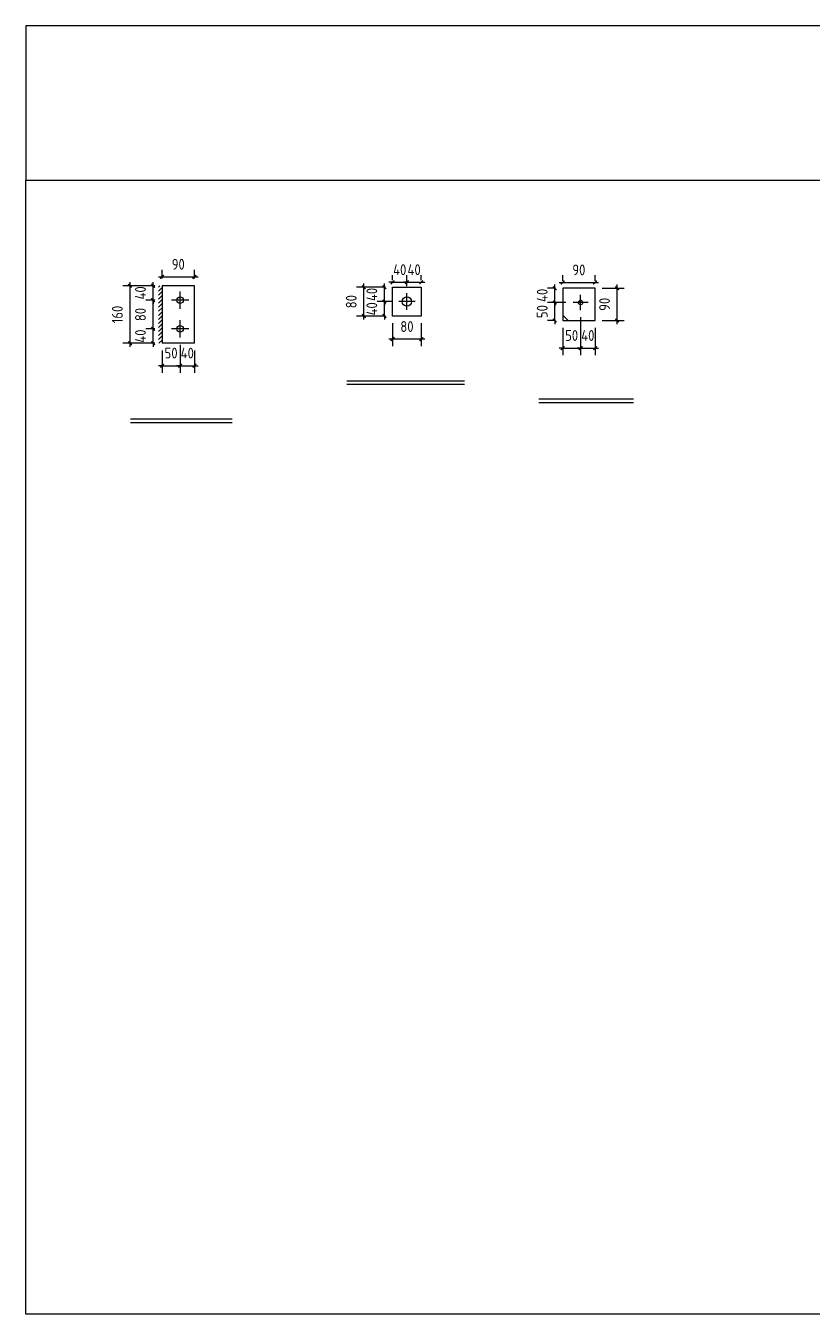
# Model space of a CAD drawing. Extents: x 565762 to 575049, y 171862 to 182243.
# Drawn here: x 566139 to 568326, y 171862 to 175441 of the extents above; entities that cross this region are included whole.
import ezdxf

# ---------------------------------------------------------------- set-up
doc = ezdxf.new("R2010")
doc.units = 0
doc.header["$LTSCALE"] = 1000
doc.header["$MEASUREMENT"] = 0
doc.styles.get("Standard").update_dxf_attribs({"font": 'gbenor.shx', "bigfont": 'gbcbig.shx'})
doc.dimstyles.get("Standard").update_dxf_attribs({"dimscale": 100, "dimtxt": 3.5, "dimasz": 1, "dimexe": 2.5, "dimexo": 3, "dimgap": 1.5, "dimtad": 1, "dimdec": 0, "dimzin": 0, "dimdsep": 46, "dimtxsty": 'Standard', "dimblk": 'ARCHTICK', "dimcen": 0.09, "dimadec": 0, "dimazin": 0, "dimtfac": 1, "dimtdec": 0, "dimtix": 1, "dimtmove": 2, "dimatfit": 3, "dimfxl": 1, "dimtolj": 1, "dimtzin": 0, "dimarcsym": 0})

# ---------------------------------------------------------------- blocks, each defined once
blk = doc.blocks.new('_ArchTick')
at = {"color": 0, "linetype": 'ByBlock', "const_width": 0.4}
blk.add_lwpolyline([(-0.5, -0.5), (0.5, 0.5)], dxfattribs=at)
blk = doc.blocks.new('*D168')
at = {"color": 3, "lineweight": -2}
for p, q in [((567681.7, 174631.2), (567681.7, 174525.7)), ((567631.7, 174602.2), (567631.7, 174525.7)), ((567631.7, 174545.7), (567621.7, 174545.7)), ((567631.7, 174545.7), (567681.7, 174545.7)), ((567681.7, 174545.7), (567691.7, 174545.7))]:
    blk.add_line(p, q, dxfattribs=at)
at = {"layer": 'Defpoints', "color": 0}
for p in [(567681.7, 174651.2), (567631.7, 174622.2), (567681.7, 174545.7)]:
    blk.add_point(p, dxfattribs=at)
at = {"color": 3, "lineweight": -2, "xscale": 10, "yscale": 10, "zscale": 10}
blk.add_blockref('_ArchTick', (567631.7, 174545.7), dxfattribs=at)
at = {"color": 3, "lineweight": -2, "xscale": 10, "yscale": 10, "zscale": 10, "rotation": 180}
blk.add_blockref('_ArchTick', (567681.7, 174545.7), dxfattribs=at)
at = {"color": 0, "insert": (567656.7, 174580.7), "char_height": 30, "attachment_point": 5}
blk.add_mtext('\\A1;50', dxfattribs=at)
blk = doc.blocks.new('*D169')
at = {"color": 3, "lineweight": -2}
for p, q in [((567681.7, 174631.2), (567681.7, 174525.7)), ((567721.7, 174602.2), (567721.7, 174525.7)), ((567681.7, 174545.7), (567671.7, 174545.7)), ((567681.7, 174545.7), (567721.7, 174545.7)), ((567721.7, 174545.7), (567731.7, 174545.7))]:
    blk.add_line(p, q, dxfattribs=at)
at = {"layer": 'Defpoints', "color": 0}
for p in [(567681.7, 174651.2), (567721.7, 174622.2), (567721.7, 174545.7)]:
    blk.add_point(p, dxfattribs=at)
at = {"color": 3, "lineweight": -2, "xscale": 10, "yscale": 10, "zscale": 10}
blk.add_blockref('_ArchTick', (567681.7, 174545.7), dxfattribs=at)
at = {"color": 3, "lineweight": -2, "xscale": 10, "yscale": 10, "zscale": 10, "rotation": 180}
blk.add_blockref('_ArchTick', (567721.7, 174545.7), dxfattribs=at)
at = {"color": 0, "insert": (567701.7, 174580.7), "char_height": 30, "attachment_point": 5}
blk.add_mtext('\\A1;40', dxfattribs=at)
blk = doc.blocks.new('*D170')
at = {"color": 3, "lineweight": -2}
for p, q in [((567609.8, 174672.2), (567609.8, 174682.2)), ((567640.7, 174672.2), (567589.8, 174672.2)), ((567609.8, 174622.2), (567609.8, 174672.2)), ((567611.7, 174622.2), (567589.8, 174622.2)), ((567609.8, 174622.2), (567609.8, 174612.2))]:
    blk.add_line(p, q, dxfattribs=at)
at = {"layer": 'Defpoints', "color": 0}
for p in [(567609.8, 174672.2), (567660.7, 174672.2), (567631.7, 174622.2)]:
    blk.add_point(p, dxfattribs=at)
at = {"color": 3, "lineweight": -2, "xscale": 10, "yscale": 10, "zscale": 10}
for p, rotation in [((567609.8, 174672.2), 270), ((567609.8, 174622.2), 90)]:
    blk.add_blockref('_ArchTick', p, dxfattribs=dict(at, rotation=rotation))
at = {"color": 0, "insert": (567574.8, 174647.2), "char_height": 30, "attachment_point": 5, "rotation": 90}
blk.add_mtext('\\A1;50', dxfattribs=at)
blk = doc.blocks.new('*D171')
at = {"color": 3, "lineweight": -2}
for p, q in [((567611.7, 174712.2), (567589.8, 174712.2)), ((567609.8, 174712.2), (567609.8, 174722.2)), ((567609.8, 174672.2), (567609.8, 174712.2)), ((567640.7, 174672.2), (567589.8, 174672.2)), ((567609.8, 174672.2), (567609.8, 174662.2))]:
    blk.add_line(p, q, dxfattribs=at)
at = {"layer": 'Defpoints', "color": 0}
for p in [(567609.8, 174712.2), (567631.7, 174712.2), (567660.7, 174672.2)]:
    blk.add_point(p, dxfattribs=at)
at = {"color": 3, "lineweight": -2, "xscale": 10, "yscale": 10, "zscale": 10}
for p, rotation in [((567609.8, 174712.2), 270), ((567609.8, 174672.2), 90)]:
    blk.add_blockref('_ArchTick', p, dxfattribs=dict(at, rotation=rotation))
at = {"color": 0, "insert": (567574.8, 174692.2), "char_height": 30, "attachment_point": 5, "rotation": 90}
blk.add_mtext('\\A1;40', dxfattribs=at)
blk = doc.blocks.new('*D172')
at = {"color": 3, "lineweight": -2}
for p, q in [((567631.7, 174732.2), (567631.7, 174747.8)), ((567721.7, 174732.2), (567721.7, 174747.8)), ((567621.7, 174727.8), (567731.7, 174727.8))]:
    blk.add_line(p, q, dxfattribs=at)
at = {"layer": 'Defpoints', "color": 0}
for p in [(567631.7, 174712.2), (567721.7, 174727.8), (567721.7, 174712.2)]:
    blk.add_point(p, dxfattribs=at)
at = {"color": 3, "lineweight": -2, "xscale": 10, "yscale": 10, "zscale": 10, "rotation": 180}
blk.add_blockref('_ArchTick', (567631.7, 174727.8), dxfattribs=at)
at = {"color": 3, "lineweight": -2, "xscale": 10, "yscale": 10, "zscale": 10}
blk.add_blockref('_ArchTick', (567721.7, 174727.8), dxfattribs=at)
at = {"color": 0, "insert": (567676.7, 174762.8), "char_height": 30, "attachment_point": 5}
blk.add_mtext('\\A1;90', dxfattribs=at)
blk = doc.blocks.new('*D173')
at = {"color": 3, "lineweight": -2}
for p, q in [((567741.7, 174712.2), (567803.1, 174712.2)), ((567783.1, 174612.2), (567783.1, 174722.2)), ((567741.7, 174622.2), (567803.1, 174622.2))]:
    blk.add_line(p, q, dxfattribs=at)
at = {"layer": 'Defpoints', "color": 0}
for p in [(567721.7, 174712.2), (567783.1, 174712.2), (567721.7, 174622.2)]:
    blk.add_point(p, dxfattribs=at)
at = {"color": 3, "lineweight": -2, "xscale": 10, "yscale": 10, "zscale": 10}
for p, rotation in [((567783.1, 174712.2), 90), ((567783.1, 174622.2), 270)]:
    blk.add_blockref('_ArchTick', p, dxfattribs=dict(at, rotation=rotation))
at = {"color": 0, "insert": (567748.1, 174667.2), "char_height": 30, "attachment_point": 5, "rotation": 90}
blk.add_mtext('\\A1;90', dxfattribs=at)
blk = doc.blocks.new('*D1069')
at = {"color": 3, "lineweight": -2}
for p, q in [((566493, 174599), (566493, 174609)), ((566498.1, 174599), (566473, 174599)), ((566493, 174559), (566493, 174599)), ((566498.1, 174559), (566473, 174559)), ((566493, 174559), (566493, 174549))]:
    blk.add_line(p, q, dxfattribs=at)
at = {"layer": 'Defpoints', "color": 0}
for p in [(566493, 174599), (566518.1, 174599), (566518.1, 174559)]:
    blk.add_point(p, dxfattribs=at)
at = {"color": 3, "lineweight": -2, "xscale": 10, "yscale": 10, "zscale": 10}
for p, rotation in [((566493, 174599), 270), ((566493, 174559), 90)]:
    blk.add_blockref('_ArchTick', p, dxfattribs=dict(at, rotation=rotation))
at = {"color": 0, "insert": (566458, 174579), "char_height": 30, "attachment_point": 5, "rotation": 90}
blk.add_mtext('\\A1;40', dxfattribs=at)
blk = doc.blocks.new('*D1070')
at = {"color": 3, "lineweight": -2}
for p, q in [((566498.1, 174679), (566473, 174679)), ((566493, 174589), (566493, 174689)), ((566498.1, 174599), (566473, 174599))]:
    blk.add_line(p, q, dxfattribs=at)
at = {"layer": 'Defpoints', "color": 0}
for p in [(566493, 174679), (566518.1, 174679), (566518.1, 174599)]:
    blk.add_point(p, dxfattribs=at)
at = {"color": 3, "lineweight": -2, "xscale": 10, "yscale": 10, "zscale": 10}
for p, rotation in [((566493, 174679), 90), ((566493, 174599), 270)]:
    blk.add_blockref('_ArchTick', p, dxfattribs=dict(at, rotation=rotation))
at = {"color": 0, "insert": (566458, 174639), "char_height": 30, "attachment_point": 5, "rotation": 90}
blk.add_mtext('\\A1;80', dxfattribs=at)
blk = doc.blocks.new('*D1071')
at = {"color": 3, "lineweight": -2}
for p, q in [((566498.1, 174719), (566473, 174719)), ((566493, 174719), (566493, 174729)), ((566493, 174679), (566493, 174719)), ((566498.1, 174679), (566473, 174679)), ((566493, 174679), (566493, 174669))]:
    blk.add_line(p, q, dxfattribs=at)
at = {"layer": 'Defpoints', "color": 0}
for p in [(566493, 174719), (566518.1, 174719), (566518.1, 174679)]:
    blk.add_point(p, dxfattribs=at)
at = {"color": 3, "lineweight": -2, "xscale": 10, "yscale": 10, "zscale": 10}
for p, rotation in [((566493, 174719), 270), ((566493, 174679), 90)]:
    blk.add_blockref('_ArchTick', p, dxfattribs=dict(at, rotation=rotation))
at = {"color": 0, "insert": (566458, 174699), "char_height": 30, "attachment_point": 5, "rotation": 90}
blk.add_mtext('\\A1;40', dxfattribs=at)
blk = doc.blocks.new('*D1072')
at = {"color": 3, "lineweight": -2}
for p, q in [((566518.1, 174539), (566518.1, 174476.8)), ((566568.1, 174555), (566568.1, 174476.8)), ((566518.1, 174496.8), (566508.1, 174496.8)), ((566518.1, 174496.8), (566568.1, 174496.8)), ((566568.1, 174496.8), (566578.1, 174496.8))]:
    blk.add_line(p, q, dxfattribs=at)
at = {"layer": 'Defpoints', "color": 0}
for p in [(566568.1, 174575), (566518.1, 174559), (566568.1, 174496.8)]:
    blk.add_point(p, dxfattribs=at)
at = {"color": 3, "lineweight": -2, "xscale": 10, "yscale": 10, "zscale": 10}
blk.add_blockref('_ArchTick', (566518.1, 174496.8), dxfattribs=at)
at = {"color": 3, "lineweight": -2, "xscale": 10, "yscale": 10, "zscale": 10, "rotation": 180}
blk.add_blockref('_ArchTick', (566568.1, 174496.8), dxfattribs=at)
at = {"color": 0, "insert": (566543.1, 174531.8), "char_height": 30, "attachment_point": 5}
blk.add_mtext('\\A1;50', dxfattribs=at)
blk = doc.blocks.new('*D1073')
at = {"color": 3, "lineweight": -2}
for p, q in [((566568.1, 174555), (566568.1, 174476.8)), ((566608.1, 174539), (566608.1, 174476.8)), ((566568.1, 174496.8), (566558.1, 174496.8)), ((566568.1, 174496.8), (566608.1, 174496.8)), ((566608.1, 174496.8), (566618.1, 174496.8))]:
    blk.add_line(p, q, dxfattribs=at)
at = {"layer": 'Defpoints', "color": 0}
for p in [(566568.1, 174575), (566608.1, 174559), (566608.1, 174496.8)]:
    blk.add_point(p, dxfattribs=at)
at = {"color": 3, "lineweight": -2, "xscale": 10, "yscale": 10, "zscale": 10}
blk.add_blockref('_ArchTick', (566568.1, 174496.8), dxfattribs=at)
at = {"color": 3, "lineweight": -2, "xscale": 10, "yscale": 10, "zscale": 10, "rotation": 180}
blk.add_blockref('_ArchTick', (566608.1, 174496.8), dxfattribs=at)
at = {"color": 0, "insert": (566588.1, 174531.8), "char_height": 30, "attachment_point": 5}
blk.add_mtext('\\A1;40', dxfattribs=at)
blk = doc.blocks.new('*D1074')
at = {"color": 3, "lineweight": -2}
for p, q in [((566498.1, 174719), (566408.9, 174719)), ((566428.9, 174729), (566428.9, 174549)), ((566498.1, 174559), (566408.9, 174559))]:
    blk.add_line(p, q, dxfattribs=at)
at = {"layer": 'Defpoints', "color": 0}
for p in [(566518.1, 174719), (566428.9, 174559), (566518.1, 174559)]:
    blk.add_point(p, dxfattribs=at)
at = {"color": 3, "lineweight": -2, "xscale": 10, "yscale": 10, "zscale": 10}
for p, rotation in [((566428.9, 174719), 90), ((566428.9, 174559), 270)]:
    blk.add_blockref('_ArchTick', p, dxfattribs=dict(at, rotation=rotation))
at = {"color": 0, "insert": (566393.9, 174639), "char_height": 30, "attachment_point": 5, "rotation": 90}
blk.add_mtext('\\A1;160', dxfattribs=at)
blk = doc.blocks.new('*D1075')
at = {"color": 3, "lineweight": -2}
for p, q in [((566518.1, 174739), (566518.1, 174763.5)), ((566608.1, 174739), (566608.1, 174763.5)), ((566508.1, 174743.5), (566618.1, 174743.5))]:
    blk.add_line(p, q, dxfattribs=at)
at = {"layer": 'Defpoints', "color": 0}
for p in [(566518.1, 174719), (566608.1, 174743.5), (566608.1, 174719)]:
    blk.add_point(p, dxfattribs=at)
at = {"color": 3, "lineweight": -2, "xscale": 10, "yscale": 10, "zscale": 10, "rotation": 180}
blk.add_blockref('_ArchTick', (566518.1, 174743.5), dxfattribs=at)
at = {"color": 3, "lineweight": -2, "xscale": 10, "yscale": 10, "zscale": 10}
blk.add_blockref('_ArchTick', (566608.1, 174743.5), dxfattribs=at)
at = {"color": 0, "insert": (566563.1, 174778.5), "char_height": 30, "attachment_point": 5}
blk.add_mtext('\\A1;90', dxfattribs=at)
blk = doc.blocks.new('*D2829')
at = {"color": 3, "lineweight": -2}
for p, q in [((567155.8, 174674.8), (567116.2, 174674.8)), ((567136.2, 174674.8), (567136.2, 174684.8)), ((567136.2, 174634.7), (567136.2, 174674.8)), ((567138.8, 174634.7), (567116.2, 174634.7)), ((567136.2, 174634.7), (567136.2, 174624.7))]:
    blk.add_line(p, q, dxfattribs=at)
at = {"layer": 'Defpoints', "color": 0}
for p in [(567136.2, 174674.8), (567175.8, 174674.8), (567158.8, 174634.7)]:
    blk.add_point(p, dxfattribs=at)
at = {"color": 3, "lineweight": -2, "xscale": 10, "yscale": 10, "zscale": 10}
for p, rotation in [((567136.2, 174674.8), 270), ((567136.2, 174634.7), 90)]:
    blk.add_blockref('_ArchTick', p, dxfattribs=dict(at, rotation=rotation))
at = {"color": 0, "insert": (567101.2, 174654.7), "char_height": 30, "attachment_point": 5, "rotation": 90}
blk.add_mtext('\\A1;40', dxfattribs=at)
blk = doc.blocks.new('*D2830')
at = {"color": 3, "lineweight": -2}
for p, q in [((567138.8, 174714.7), (567116.2, 174714.7)), ((567136.2, 174714.7), (567136.2, 174724.7)), ((567136.2, 174674.8), (567136.2, 174714.7)), ((567155.8, 174674.8), (567116.2, 174674.8)), ((567136.2, 174674.8), (567136.2, 174664.8))]:
    blk.add_line(p, q, dxfattribs=at)
at = {"layer": 'Defpoints', "color": 0}
for p in [(567136.2, 174714.7), (567158.8, 174714.7), (567175.8, 174674.8)]:
    blk.add_point(p, dxfattribs=at)
at = {"color": 3, "lineweight": -2, "xscale": 10, "yscale": 10, "zscale": 10}
for p, rotation in [((567136.2, 174714.7), 270), ((567136.2, 174674.8), 90)]:
    blk.add_blockref('_ArchTick', p, dxfattribs=dict(at, rotation=rotation))
at = {"color": 0, "insert": (567101.2, 174694.7), "char_height": 30, "attachment_point": 5, "rotation": 90}
blk.add_mtext('\\A1;40', dxfattribs=at)
blk = doc.blocks.new('*D2831')
at = {"color": 3, "lineweight": -2}
for p, q in [((567138.8, 174714.7), (567058.9, 174714.7)), ((567078.9, 174624.7), (567078.9, 174724.7)), ((567138.8, 174634.7), (567058.9, 174634.7))]:
    blk.add_line(p, q, dxfattribs=at)
at = {"layer": 'Defpoints', "color": 0}
for p in [(567078.9, 174714.7), (567158.8, 174714.7), (567158.8, 174634.7)]:
    blk.add_point(p, dxfattribs=at)
at = {"color": 3, "lineweight": -2, "xscale": 10, "yscale": 10, "zscale": 10}
for p, rotation in [((567078.9, 174714.7), 90), ((567078.9, 174634.7), 270)]:
    blk.add_blockref('_ArchTick', p, dxfattribs=dict(at, rotation=rotation))
at = {"color": 0, "insert": (567043.9, 174674.7), "char_height": 30, "attachment_point": 5, "rotation": 90}
blk.add_mtext('\\A1;80', dxfattribs=at)
blk = doc.blocks.new('*D2832')
at = {"color": 3, "lineweight": -2}
for p, q in [((567158.8, 174734.7), (567158.8, 174748.4)), ((567198.8, 174717.8), (567198.8, 174748.4)), ((567158.8, 174728.4), (567148.8, 174728.4)), ((567158.8, 174728.4), (567198.8, 174728.4)), ((567198.8, 174728.4), (567208.8, 174728.4))]:
    blk.add_line(p, q, dxfattribs=at)
at = {"layer": 'Defpoints', "color": 0}
for p in [(567158.8, 174714.7), (567198.8, 174728.4), (567198.8, 174697.8)]:
    blk.add_point(p, dxfattribs=at)
at = {"color": 3, "lineweight": -2, "xscale": 10, "yscale": 10, "zscale": 10}
blk.add_blockref('_ArchTick', (567158.8, 174728.4), dxfattribs=at)
at = {"color": 3, "lineweight": -2, "xscale": 10, "yscale": 10, "zscale": 10, "rotation": 180}
blk.add_blockref('_ArchTick', (567198.8, 174728.4), dxfattribs=at)
at = {"color": 0, "insert": (567178.8, 174763.4), "char_height": 30, "attachment_point": 5}
blk.add_mtext('\\A1;40', dxfattribs=at)
blk = doc.blocks.new('*D2833')
at = {"color": 3, "lineweight": -2}
for p, q in [((567198.8, 174717.8), (567198.8, 174748.4)), ((567238.8, 174734.7), (567238.8, 174748.4)), ((567198.8, 174728.4), (567188.8, 174728.4)), ((567198.8, 174728.4), (567238.8, 174728.4)), ((567238.8, 174728.4), (567248.8, 174728.4))]:
    blk.add_line(p, q, dxfattribs=at)
at = {"layer": 'Defpoints', "color": 0}
for p in [(567238.8, 174728.4), (567238.8, 174714.7), (567198.8, 174697.8)]:
    blk.add_point(p, dxfattribs=at)
at = {"color": 3, "lineweight": -2, "xscale": 10, "yscale": 10, "zscale": 10}
blk.add_blockref('_ArchTick', (567198.8, 174728.4), dxfattribs=at)
at = {"color": 3, "lineweight": -2, "xscale": 10, "yscale": 10, "zscale": 10, "rotation": 180}
blk.add_blockref('_ArchTick', (567238.8, 174728.4), dxfattribs=at)
at = {"color": 0, "insert": (567218.8, 174763.4), "char_height": 30, "attachment_point": 5}
blk.add_mtext('\\A1;40', dxfattribs=at)
blk = doc.blocks.new('*D2834')
at = {"color": 3, "lineweight": -2}
for p, q in [((567158.8, 174614.7), (567158.8, 174550.6)), ((567238.8, 174614.7), (567238.8, 174550.6)), ((567248.8, 174570.6), (567148.8, 174570.6))]:
    blk.add_line(p, q, dxfattribs=at)
at = {"layer": 'Defpoints', "color": 0}
for p in [(567158.8, 174634.7), (567238.8, 174634.7), (567158.8, 174570.6)]:
    blk.add_point(p, dxfattribs=at)
at = {"color": 3, "lineweight": -2, "xscale": 10, "yscale": 10, "zscale": 10, "rotation": 180}
blk.add_blockref('_ArchTick', (567158.8, 174570.6), dxfattribs=at)
at = {"color": 3, "lineweight": -2, "xscale": 10, "yscale": 10, "zscale": 10}
blk.add_blockref('_ArchTick', (567238.8, 174570.6), dxfattribs=at)
at = {"color": 0, "insert": (567198.8, 174605.6), "char_height": 30, "attachment_point": 5}
blk.add_mtext('\\A1;80', dxfattribs=at)

msp = doc.modelspace()

# ---------------------------------------------------------------- hatches: boundary and pattern name
h = msp.add_hatch()
h.set_pattern_fill('ANSI31', color=256, scale=5, style=0)
h.set_pattern_definition([(45, (-932.9796, 1821.7036), (-5.61266008, 5.61266008), [])])
h.paths.add_polyline_path([(566518.1, 174719), (566508.1, 174719), (566508.1, 174559), (566518.1, 174559)])

# ---------------------------------------------------------------- linework, layer by layer
for p, q in [((566518.1, 174719), (566518.1, 174559)), ((566608.1, 174719), (566518.1, 174719)), ((566608.1, 174559), (566608.1, 174719)), ((567158.8, 174634.7), (567158.8, 174714.7)), ((567158.8, 174714.7), (567238.8, 174714.7)), ((567238.8, 174714.7), (567238.8, 174634.7)), ((567631.7, 174712.2), (567631.7, 174622.2)), ((567721.7, 174712.2), (567631.7, 174712.2)), ((567721.7, 174622.2), (567721.7, 174712.2)), ((566592.1, 174679), (566544.1, 174679)), ((566568.1, 174655), (566568.1, 174703)), ((567221.8, 174674.8), (567175.8, 174674.8)), ((567198.8, 174651.8), (567198.8, 174697.8)), ((567681.7, 174651.2), (567681.7, 174693.2)), ((567702.7, 174672.2), (567660.7, 174672.2)), ((566568.1, 174575), (566568.1, 174623)), ((567238.8, 174634.7), (567158.8, 174634.7)), ((567631.7, 174637.2), (567646.7, 174622.2)), ((567631.7, 174622.2), (567721.7, 174622.2)), ((566592.1, 174599), (566544.1, 174599)), ((566608.1, 174559), (566518.1, 174559)), ((567031.4, 174455.2), (567359.2, 174455.2)), ((567031.4, 174445.2), (567359.2, 174445.2)), ((567565.5, 174404.7), (567828.3, 174404.7)), ((567565.5, 174394.7), (567828.3, 174394.7)), ((566430.4, 174348.9), (566712.7, 174348.9)), ((566430.4, 174338.9), (566712.7, 174338.9))]:
    msp.add_line(p, q)
for points in [[(566139.1, 175012.3), (570594.1, 175012.3), (570594.1, 175440.9), (566139.1, 175440.9)], [(566139.1, 175012.3), (570594.1, 175012.3), (570594.1, 171862.3), (566139.1, 171862.3)]]:
    msp.add_lwpolyline(points, close=True)
for centre, radius in [((566568.1, 174679), 9), ((567198.8, 174674.8), 13), ((567681.7, 174672.2), 6), ((566568.1, 174599), 9)]:
    msp.add_circle(centre, radius)

# ---------------------------------------------------------------- dimensions: what is measured, and where the dimension line sits
for p1, p2, distance, picture, middle in [((566518.1, 174719), (566608.1, 174719), 24.4, '*D1075', (566563.1, 174778.5)), ((567631.7, 174712.2), (567721.7, 174712.2), 15.6, '*D172', (567676.7, 174762.8)), ((566518.1, 174719), (566518.1, 174559), -89.1, '*D1074', (566393.9, 174639)), ((567158.8, 174634.7), (567158.8, 174714.7), 79.9, '*D2831', (567043.9, 174674.7)), ((567721.7, 174622.2), (567721.7, 174712.2), -61.3, '*D173', (567748.1, 174667.2)), ((567238.8, 174634.7), (567158.8, 174634.7), 64.1, '*D2834', (567198.8, 174605.6))]:
    dim = msp.add_aligned_dim(p1=p1, p2=p2, distance=distance, dimstyle='Standard', override={"dimtxt": 0.3, "dimasz": 0.1, "dimexe": 0.2, "dimexo": 0.2, "dimgap": 0.2, "dimdle": 0.1, "dimclrd": 3, "dimclre": 3})
    dim.commit()
    dim.dimension.update_dxf_attribs({"geometry": picture, "text_midpoint": middle})
for base, p1, p2, picture, middle in [((567198.8, 174728.4), (567158.8, 174714.7), (567198.8, 174697.8), '*D2832', (567178.8, 174763.4)), ((567238.8, 174728.4), (567198.8, 174697.8), (567238.8, 174714.7), '*D2833', (567218.8, 174763.4)), ((567681.7, 174545.7), (567631.7, 174622.2), (567681.7, 174651.2), '*D168', (567656.7, 174580.7)), ((567721.7, 174545.7), (567681.7, 174651.2), (567721.7, 174622.2), '*D169', (567701.7, 174580.7)), ((566568.1, 174496.8), (566518.1, 174559), (566568.1, 174575), '*D1072', (566543.1, 174531.8)), ((566608.1, 174496.8), (566568.1, 174575), (566608.1, 174559), '*D1073', (566588.1, 174531.8))]:
    dim = msp.add_linear_dim(base=base, p1=p1, p2=p2, dimstyle='Standard', override={"dimtxt": 0.3, "dimasz": 0.1, "dimexe": 0.2, "dimexo": 0.2, "dimgap": 0.2, "dimdle": 0.1, "dimclrd": 3, "dimclre": 3})
    dim.commit()
    dim.dimension.update_dxf_attribs({"geometry": picture, "text_midpoint": middle})
for base, p1, p2, picture, middle in [((566493, 174719), (566518.1, 174679), (566518.1, 174719), '*D1071', (566458, 174699)), ((567136.2, 174714.7), (567175.8, 174674.8), (567158.8, 174714.7), '*D2830', (567101.2, 174694.7)), ((567609.8, 174712.2), (567660.7, 174672.2), (567631.7, 174712.2), '*D171', (567574.8, 174692.2)), ((566493, 174679), (566518.1, 174599), (566518.1, 174679), '*D1070', (566458, 174639)), ((567136.2, 174674.8), (567158.8, 174634.7), (567175.8, 174674.8), '*D2829', (567101.2, 174654.7)), ((567609.8, 174672.2), (567631.7, 174622.2), (567660.7, 174672.2), '*D170', (567574.8, 174647.2)), ((566493, 174599), (566518.1, 174559), (566518.1, 174599), '*D1069', (566458, 174579))]:
    dim = msp.add_linear_dim(base=base, p1=p1, p2=p2, angle=90, dimstyle='Standard', override={"dimtxt": 0.3, "dimasz": 0.1, "dimexe": 0.2, "dimexo": 0.2, "dimgap": 0.2, "dimdle": 0.1, "dimclrd": 3, "dimclre": 3})
    dim.commit()
    dim.dimension.update_dxf_attribs({"geometry": picture, "text_midpoint": middle})

doc.saveas('drawing.dxf')
